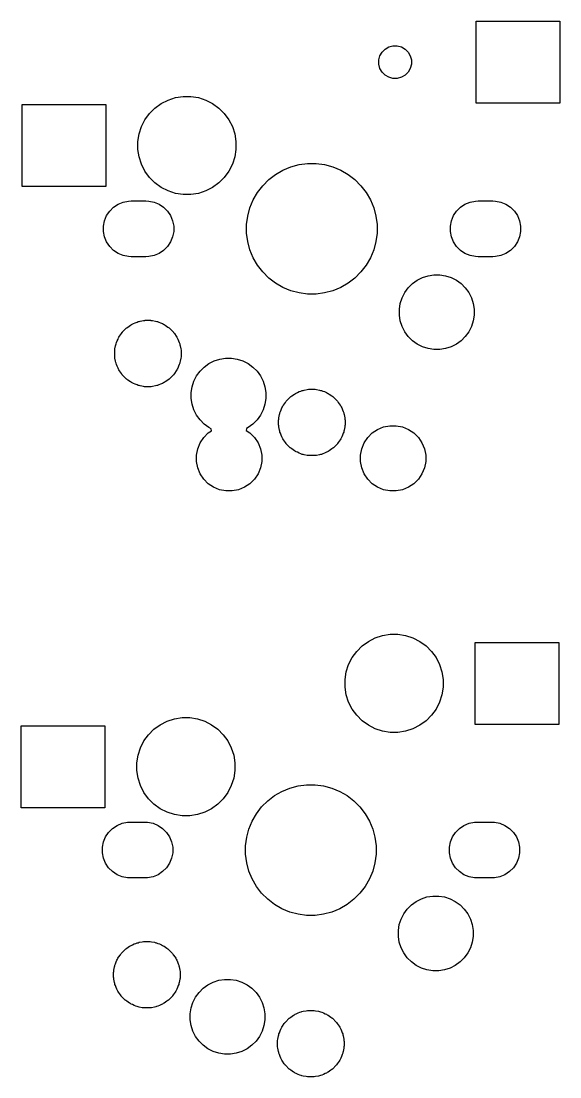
# Model space of a CAD drawing. Header units: millimetres. Extents: x 71 to 173, y -157 to -95.
# Drawn here: x 71.26 to 87.69, y -157.18 to -125.01 of the extents above; entities that cross this region are included whole.
import ezdxf

# ---------------------------------------------------------------- set-up
doc = ezdxf.new("R2010")
doc.units = ezdxf.units.MM
doc.layers.add('B.Mask', color=4, linetype='CONTINUOUS', true_color=0x02ffee)

msp = doc.modelspace()

# ---------------------------------------------------------------- linework, layer by layer
at = {"layer": 'B.Mask', "linetype": 'CONTINUOUS'}
for p, q in [((85.1407, -127.5103), (85.1407, -125.0103)), ((85.1407, -125.0103), (87.6907, -125.0103)), ((87.6907, -125.0103), (87.6907, -127.5103)), ((82.361319, -125.863623), (82.474358, -125.79836)), ((82.474358, -125.79836), (82.600437, -125.764578)), ((82.600437, -125.764578), (82.730963, -125.764578)), ((82.730963, -125.764578), (82.857042, -125.79836)), ((82.857042, -125.79836), (82.970081, -125.863623)), ((82.169978, -126.195037), (82.20376, -126.068958)), ((82.20376, -126.068958), (82.269023, -125.955919)), ((82.269023, -125.955919), (82.361319, -125.863623)), ((82.970081, -125.863623), (83.062377, -125.955919)), ((83.062377, -125.955919), (83.12764, -126.068958)), ((83.12764, -126.068958), (83.161422, -126.195037)), ((82.169978, -126.325563), (82.169978, -126.195037)), ((82.20376, -126.451642), (82.169978, -126.325563)), ((83.161422, -126.325563), (83.12764, -126.451642)), ((83.161422, -126.195037), (83.161422, -126.325563)), ((82.269023, -126.564681), (82.20376, -126.451642)), ((82.361319, -126.656977), (82.269023, -126.564681)), ((82.474358, -126.72224), (82.361319, -126.656977)), ((82.600437, -126.756022), (82.474358, -126.72224)), ((82.730963, -126.756022), (82.600437, -126.756022)), ((82.857042, -126.72224), (82.730963, -126.756022)), ((82.970081, -126.656977), (82.857042, -126.72224)), ((83.062377, -126.564681), (82.970081, -126.656977)), ((83.12764, -126.451642), (83.062377, -126.564681)), ((75.741675, -127.414481), (75.965532, -127.341745)), ((75.965532, -127.341745), (76.198011, -127.304924)), ((76.198011, -127.304924), (76.433389, -127.304924)), ((76.433389, -127.304924), (76.665868, -127.341745)), ((76.665868, -127.341745), (76.889725, -127.414481)), ((71.2907, -130.0503), (71.2907, -127.5503)), ((71.2907, -127.5503), (73.8407, -127.5503)), ((73.8407, -127.5503), (73.8407, -130.0503)), ((75.175091, -127.826128), (75.341528, -127.659691)), ((75.341528, -127.659691), (75.531952, -127.52134)), ((75.531952, -127.52134), (75.741675, -127.414481)), ((76.889725, -127.414481), (77.099448, -127.52134)), ((77.099448, -127.52134), (77.289872, -127.659691)), ((77.289872, -127.659691), (77.456309, -127.826128)), ((87.6907, -127.5103), (85.1407, -127.5103)), ((74.929881, -128.226275), (75.03674, -128.016552)), ((75.03674, -128.016552), (75.175091, -127.826128)), ((77.456309, -127.826128), (77.59466, -128.016552)), ((77.59466, -128.016552), (77.701519, -128.226275)), ((74.857145, -128.450132), (74.929881, -128.226275)), ((77.701519, -128.226275), (77.774255, -128.450132)), ((74.820324, -128.682611), (74.857145, -128.450132)), ((74.820324, -128.917989), (74.820324, -128.682611)), ((77.774255, -128.450132), (77.811076, -128.682611)), ((77.811076, -128.682611), (77.811076, -128.917989)), ((74.857145, -129.150468), (74.820324, -128.917989)), ((77.811076, -128.917989), (77.774255, -129.150468)), ((74.929881, -129.374325), (74.857145, -129.150468)), ((77.774255, -129.150468), (77.701519, -129.374325)), ((75.03674, -129.584048), (74.929881, -129.374325)), ((75.175091, -129.774472), (75.03674, -129.584048)), ((77.59466, -129.584048), (77.456309, -129.774472)), ((77.701519, -129.374325), (77.59466, -129.584048)), ((79.017949, -129.682433), (79.243821, -129.552025)), ((79.243821, -129.552025), (79.484782, -129.452216)), ((79.484782, -129.452216), (79.736709, -129.384712)), ((79.736709, -129.384712), (79.995293, -129.350669)), ((79.995293, -129.350669), (80.256107, -129.350669)), ((80.256107, -129.350669), (80.514691, -129.384712)), ((80.514691, -129.384712), (80.766618, -129.452216)), ((80.766618, -129.452216), (81.007579, -129.552025)), ((81.007579, -129.552025), (81.233451, -129.682433)), ((75.341528, -129.940909), (75.175091, -129.774472)), ((75.531952, -130.07926), (75.341528, -129.940909)), ((77.289872, -129.940909), (77.099448, -130.07926)), ((77.456309, -129.774472), (77.289872, -129.940909)), ((78.626607, -130.02563), (78.81103, -129.841207)), ((78.81103, -129.841207), (79.017949, -129.682433)), ((81.233451, -129.682433), (81.44037, -129.841207)), ((81.44037, -129.841207), (81.624793, -130.02563)), ((73.8407, -130.0503), (71.2907, -130.0503)), ((75.741675, -130.186119), (75.531952, -130.07926)), ((75.965532, -130.258855), (75.741675, -130.186119)), ((76.198011, -130.295676), (75.965532, -130.258855)), ((76.433389, -130.295676), (76.198011, -130.295676)), ((76.665868, -130.258855), (76.433389, -130.295676)), ((76.889725, -130.186119), (76.665868, -130.258855)), ((77.099448, -130.07926), (76.889725, -130.186119)), ((78.337425, -130.458421), (78.467833, -130.232549)), ((78.467833, -130.232549), (78.626607, -130.02563)), ((81.624793, -130.02563), (81.783567, -130.232549)), ((81.783567, -130.232549), (81.913975, -130.458421)), ((74.078595, -130.682545), (74.217289, -130.589873)), ((74.217289, -130.589873), (74.371397, -130.526039)), ((74.371397, -130.526039), (74.534997, -130.493497)), ((74.534997, -130.493497), (74.6184, -130.4894)), ((74.6184, -130.4894), (75.0666, -130.4894)), ((75.0666, -130.4894), (75.150003, -130.493497)), ((75.150003, -130.493497), (75.313603, -130.526039)), ((75.313603, -130.526039), (75.467711, -130.589873)), ((75.467711, -130.589873), (75.606405, -130.682545)), ((78.237616, -130.699382), (78.337425, -130.458421)), ((81.913975, -130.458421), (82.013784, -130.699382)), ((84.657695, -130.682545), (84.796389, -130.589873)), ((84.796389, -130.589873), (84.950497, -130.526039)), ((84.950497, -130.526039), (85.114097, -130.493497)), ((85.114097, -130.493497), (85.1975, -130.4894)), ((85.1975, -130.4894), (85.6457, -130.4894)), ((85.6457, -130.4894), (85.729103, -130.493497)), ((85.729103, -130.493497), (85.892703, -130.526039)), ((85.892703, -130.526039), (86.046811, -130.589873)), ((86.046811, -130.589873), (86.185505, -130.682545)), ((73.804139, -131.093297), (73.867973, -130.939189)), ((73.867973, -130.939189), (73.960645, -130.800495)), ((73.960645, -130.800495), (74.078595, -130.682545)), ((75.606405, -130.682545), (75.724355, -130.800495)), ((75.724355, -130.800495), (75.817027, -130.939189)), ((75.817027, -130.939189), (75.880861, -131.093297)), ((78.170112, -130.951309), (78.237616, -130.699382)), ((82.013784, -130.699382), (82.081288, -130.951309)), ((84.383239, -131.093297), (84.447073, -130.939189)), ((84.447073, -130.939189), (84.539745, -130.800495)), ((84.539745, -130.800495), (84.657695, -130.682545)), ((86.185505, -130.682545), (86.303455, -130.800495)), ((86.303455, -130.800495), (86.396127, -130.939189)), ((86.396127, -130.939189), (86.459961, -131.093297)), ((73.771597, -131.256897), (73.804139, -131.093297)), ((73.771597, -131.423703), (73.771597, -131.256897)), ((75.880861, -131.093297), (75.913403, -131.256897)), ((75.913403, -131.256897), (75.913403, -131.423703)), ((78.136069, -131.209893), (78.170112, -130.951309)), ((78.136069, -131.470707), (78.136069, -131.209893)), ((82.081288, -130.951309), (82.115331, -131.209893)), ((82.115331, -131.209893), (82.115331, -131.470707)), ((84.350697, -131.256897), (84.383239, -131.093297)), ((84.350697, -131.423703), (84.350697, -131.256897)), ((86.459961, -131.093297), (86.492503, -131.256897)), ((86.492503, -131.256897), (86.492503, -131.423703)), ((73.804139, -131.587303), (73.771597, -131.423703)), ((73.867973, -131.741411), (73.804139, -131.587303)), ((75.880861, -131.587303), (75.817027, -131.741411)), ((75.913403, -131.423703), (75.880861, -131.587303)), ((78.170112, -131.729291), (78.136069, -131.470707)), ((82.115331, -131.470707), (82.081288, -131.729291)), ((84.383239, -131.587303), (84.350697, -131.423703)), ((84.447073, -131.741411), (84.383239, -131.587303)), ((86.459961, -131.587303), (86.396127, -131.741411)), ((86.492503, -131.423703), (86.459961, -131.587303)), ((73.960645, -131.880105), (73.867973, -131.741411)), ((74.078595, -131.998055), (73.960645, -131.880105)), ((75.724355, -131.880105), (75.606405, -131.998055)), ((75.817027, -131.741411), (75.724355, -131.880105)), ((78.237616, -131.981218), (78.170112, -131.729291)), ((82.081288, -131.729291), (82.013784, -131.981218)), ((84.539745, -131.880105), (84.447073, -131.741411)), ((84.657695, -131.998055), (84.539745, -131.880105)), ((86.303455, -131.880105), (86.185505, -131.998055)), ((86.396127, -131.741411), (86.303455, -131.880105)), ((74.217289, -132.090727), (74.078595, -131.998055)), ((74.371397, -132.154561), (74.217289, -132.090727)), ((74.534997, -132.187103), (74.371397, -132.154561)), ((74.6184, -132.1912), (74.534997, -132.187103)), ((74.619878, -132.1912), (74.6184, -132.1912)), ((75.065122, -132.1912), (74.619878, -132.1912)), ((75.0666, -132.1912), (75.065122, -132.1912)), ((75.150003, -132.187103), (75.0666, -132.1912)), ((75.313603, -132.154561), (75.150003, -132.187103)), ((75.467711, -132.090727), (75.313603, -132.154561)), ((75.606405, -131.998055), (75.467711, -132.090727)), ((78.337425, -132.222179), (78.237616, -131.981218)), ((78.467833, -132.448051), (78.337425, -132.222179)), ((81.913975, -132.222179), (81.783567, -132.448051)), ((82.013784, -131.981218), (81.913975, -132.222179)), ((84.796389, -132.090727), (84.657695, -131.998055)), ((84.950497, -132.154561), (84.796389, -132.090727)), ((85.114097, -132.187103), (84.950497, -132.154561)), ((85.1975, -132.1912), (85.114097, -132.187103)), ((85.198978, -132.1912), (85.1975, -132.1912)), ((85.644222, -132.1912), (85.198978, -132.1912)), ((85.6457, -132.1912), (85.644222, -132.1912)), ((85.729103, -132.187103), (85.6457, -132.1912)), ((85.892703, -132.154561), (85.729103, -132.187103)), ((86.046811, -132.090727), (85.892703, -132.154561)), ((86.185505, -131.998055), (86.046811, -132.090727)), ((78.626607, -132.65497), (78.467833, -132.448051)), ((81.783567, -132.448051), (81.624793, -132.65497)), ((78.81103, -132.839393), (78.626607, -132.65497)), ((79.017949, -132.998167), (78.81103, -132.839393)), ((81.44037, -132.839393), (81.233451, -132.998167)), ((81.624793, -132.65497), (81.44037, -132.839393)), ((83.338484, -132.905732), (83.498293, -132.824306)), ((83.498293, -132.824306), (83.668872, -132.768881)), ((83.668872, -132.768881), (83.846021, -132.740823)), ((83.846021, -132.740823), (84.025379, -132.740823)), ((84.025379, -132.740823), (84.202528, -132.768881)), ((84.202528, -132.768881), (84.373107, -132.824306)), ((84.373107, -132.824306), (84.532916, -132.905732)), ((79.243821, -133.128575), (79.017949, -132.998167)), ((79.484782, -133.228384), (79.243821, -133.128575)), ((81.007579, -133.128575), (80.766618, -133.228384)), ((81.233451, -132.998167), (81.007579, -133.128575)), ((82.961132, -133.283084), (83.066556, -133.137981)), ((83.066556, -133.137981), (83.193381, -133.011156)), ((83.193381, -133.011156), (83.338484, -132.905732)), ((84.532916, -132.905732), (84.678019, -133.011156)), ((84.678019, -133.011156), (84.804844, -133.137981)), ((84.804844, -133.137981), (84.910268, -133.283084)), ((79.736709, -133.295888), (79.484782, -133.228384)), ((79.995293, -133.329931), (79.736709, -133.295888)), ((80.256107, -133.329931), (79.995293, -133.329931)), ((80.514691, -133.295888), (80.256107, -133.329931)), ((80.766618, -133.228384), (80.514691, -133.295888)), ((82.824281, -133.613472), (82.879706, -133.442893)), ((82.879706, -133.442893), (82.961132, -133.283084)), ((84.910268, -133.283084), (84.991694, -133.442893)), ((84.991694, -133.442893), (85.047119, -133.613472)), ((82.796223, -133.790621), (82.824281, -133.613472)), ((82.796223, -133.969979), (82.796223, -133.790621)), ((85.047119, -133.613472), (85.075177, -133.790621)), ((85.075177, -133.790621), (85.075177, -133.969979)), ((74.830771, -134.168049), (74.856806, -134.16287)), ((74.856806, -134.16287), (74.888562, -134.152552)), ((74.888562, -134.152552), (74.98728, -134.136916)), ((74.98728, -134.136916), (75.026115, -134.129192)), ((75.026115, -134.129192), (75.036054, -134.129192)), ((75.036054, -134.129192), (75.045998, -134.127617)), ((75.045998, -134.127617), (75.205402, -134.127617)), ((75.205402, -134.127617), (75.215346, -134.129192)), ((75.215346, -134.129192), (75.225285, -134.129192)), ((75.225285, -134.129192), (75.26412, -134.136917)), ((75.26412, -134.136917), (75.362837, -134.152552)), ((75.362837, -134.152552), (75.394591, -134.162869)), ((75.394591, -134.162869), (75.420629, -134.168049)), ((82.824281, -134.147128), (82.796223, -133.969979)), ((82.879706, -134.317707), (82.824281, -134.147128)), ((85.047119, -134.147128), (84.991694, -134.317707)), ((85.075177, -133.969979), (85.047119, -134.147128)), ((74.340321, -134.495756), (74.34735, -134.488726)), ((74.34735, -134.488726), (74.353267, -134.480583)), ((74.353267, -134.480583), (74.465983, -134.367867)), ((74.465983, -134.367867), (74.474126, -134.36195)), ((74.474126, -134.36195), (74.481156, -134.354921)), ((74.481156, -134.354921), (74.514086, -134.332917)), ((74.514086, -134.332917), (74.594936, -134.274177)), ((74.594936, -134.274177), (74.624681, -134.259021)), ((74.624681, -134.259021), (74.646761, -134.244268)), ((74.646761, -134.244268), (74.683514, -134.229044)), ((74.683514, -134.229044), (74.736969, -134.201808)), ((74.736969, -134.201808), (74.794029, -134.183267)), ((74.794029, -134.183267), (74.830771, -134.168049)), ((75.420629, -134.168049), (75.457374, -134.183269)), ((75.457374, -134.183269), (75.51443, -134.201808)), ((75.51443, -134.201808), (75.56788, -134.229042)), ((75.56788, -134.229042), (75.604639, -134.244268)), ((75.604639, -134.244268), (75.626722, -134.259023)), ((75.626722, -134.259023), (75.656463, -134.274177)), ((75.656463, -134.274177), (75.7373, -134.332909)), ((75.7373, -134.332909), (75.770244, -134.354921)), ((75.770244, -134.354921), (75.777275, -134.361952)), ((75.777275, -134.361952), (75.785416, -134.367867)), ((75.785416, -134.367867), (75.898132, -134.480583)), ((75.898132, -134.480583), (75.904046, -134.488723)), ((75.904046, -134.488723), (75.911079, -134.495756)), ((82.961132, -134.477516), (82.879706, -134.317707)), ((83.066556, -134.622619), (82.961132, -134.477516)), ((84.910268, -134.477516), (84.804844, -134.622619)), ((84.991694, -134.317707), (84.910268, -134.477516)), ((74.153449, -134.845371), (74.168667, -134.808629)), ((74.168667, -134.808629), (74.187208, -134.751569)), ((74.187208, -134.751569), (74.214444, -134.698114)), ((74.214444, -134.698114), (74.229668, -134.661361)), ((74.229668, -134.661361), (74.244421, -134.639281)), ((74.244421, -134.639281), (74.259577, -134.609536)), ((74.259577, -134.609536), (74.318317, -134.528686)), ((74.318317, -134.528686), (74.340321, -134.495756)), ((75.911079, -134.495756), (75.933093, -134.528703)), ((75.933093, -134.528703), (75.991822, -134.609536)), ((75.991822, -134.609536), (76.006974, -134.639274)), ((76.006974, -134.639274), (76.021732, -134.661361)), ((76.021732, -134.661361), (76.036959, -134.698124)), ((76.036959, -134.698124), (76.064191, -134.751569)), ((76.064191, -134.751569), (76.082727, -134.808618)), ((76.082727, -134.808618), (76.097951, -134.845371)), ((83.193381, -134.749444), (83.066556, -134.622619)), ((83.338484, -134.854868), (83.193381, -134.749444)), ((84.678019, -134.749444), (84.532916, -134.854868)), ((84.804844, -134.622619), (84.678019, -134.749444)), ((74.113017, -135.060598), (74.114592, -135.050653)), ((74.113017, -135.220001), (74.113017, -135.060598)), ((74.114592, -135.040715), (74.122316, -135.00188)), ((74.114592, -135.050653), (74.114592, -135.040715)), ((74.122316, -135.00188), (74.137952, -134.903162)), ((74.137952, -134.903162), (74.14827, -134.871406)), ((74.14827, -134.871406), (74.153449, -134.845371)), ((76.097951, -134.845371), (76.103131, -134.871414)), ((76.103131, -134.871414), (76.113447, -134.903162)), ((76.113447, -134.903162), (76.129081, -135.001871)), ((76.129081, -135.001871), (76.136808, -135.040715)), ((76.136808, -135.040715), (76.136808, -135.050654)), ((76.136808, -135.050654), (76.138383, -135.060598)), ((76.138383, -135.060598), (76.138383, -135.220001)), ((83.498293, -134.936294), (83.338484, -134.854868)), ((83.668872, -134.991719), (83.498293, -134.936294)), ((83.846021, -135.019777), (83.668872, -134.991719)), ((84.025379, -135.019777), (83.846021, -135.019777)), ((84.202528, -134.991719), (84.025379, -135.019777)), ((84.373107, -134.936294), (84.202528, -134.991719)), ((84.532916, -134.854868), (84.373107, -134.936294)), ((74.114592, -135.229945), (74.113017, -135.220001)), ((74.114592, -135.239885), (74.114592, -135.229945)), ((74.122317, -135.278723), (74.114592, -135.239885)), ((74.137952, -135.377437), (74.122317, -135.278723)), ((74.148269, -135.409191), (74.137952, -135.377437)), ((74.153449, -135.435229), (74.148269, -135.409191)), ((74.168669, -135.471974), (74.153449, -135.435229)), ((76.097951, -135.435229), (76.082726, -135.471985)), ((76.103131, -135.409183), (76.097951, -135.435229)), ((76.113447, -135.377437), (76.103131, -135.409183)), ((76.12908, -135.278732), (76.113447, -135.377437)), ((76.136808, -135.239885), (76.12908, -135.278732)), ((76.138383, -135.220001), (76.136808, -135.229944)), ((76.136808, -135.229944), (76.136808, -135.239885)), ((76.843381, -135.551156), (76.988484, -135.445732)), ((76.988484, -135.445732), (77.148293, -135.364306)), ((77.148293, -135.364306), (77.318872, -135.308881)), ((77.318872, -135.308881), (77.496021, -135.280823)), ((77.496021, -135.280823), (77.675379, -135.280823)), ((77.675379, -135.280823), (77.852528, -135.308881)), ((77.852528, -135.308881), (78.023107, -135.364306)), ((78.023107, -135.364306), (78.182916, -135.445732)), ((78.182916, -135.445732), (78.328019, -135.551156)), ((74.187208, -135.52903), (74.168669, -135.471974)), ((74.214442, -135.58248), (74.187208, -135.52903)), ((74.229668, -135.619239), (74.214442, -135.58248)), ((74.244423, -135.641322), (74.229668, -135.619239)), ((74.259577, -135.671063), (74.244423, -135.641322)), ((74.318309, -135.7519), (74.259577, -135.671063)), ((74.340321, -135.784844), (74.318309, -135.7519)), ((75.933102, -135.751883), (75.911079, -135.784844)), ((75.991822, -135.671063), (75.933102, -135.751883)), ((76.006972, -135.641328), (75.991822, -135.671063)), ((76.021732, -135.619239), (76.006972, -135.641328)), ((76.036962, -135.582469), (76.021732, -135.619239)), ((76.064191, -135.52903), (76.036962, -135.582469)), ((76.082726, -135.471985), (76.064191, -135.52903)), ((76.611132, -135.823084), (76.716556, -135.677981)), ((76.716556, -135.677981), (76.843381, -135.551156)), ((78.328019, -135.551156), (78.454844, -135.677981)), ((78.454844, -135.677981), (78.560268, -135.823084)), ((74.347352, -135.791875), (74.340321, -135.784844)), ((74.353267, -135.800016), (74.347352, -135.791875)), ((74.465983, -135.912732), (74.353267, -135.800016)), ((74.474123, -135.918646), (74.465983, -135.912732)), ((74.481156, -135.925679), (74.474123, -135.918646)), ((74.514103, -135.947693), (74.481156, -135.925679)), ((74.594936, -136.006422), (74.514103, -135.947693)), ((74.624674, -136.021574), (74.594936, -136.006422)), ((74.646761, -136.036332), (74.624674, -136.021574)), ((74.683524, -136.051559), (74.646761, -136.036332)), ((74.736969, -136.078791), (74.683524, -136.051559)), ((74.794018, -136.097327), (74.736969, -136.078791)), ((74.830771, -136.112551), (74.794018, -136.097327)), ((75.457385, -136.097326), (75.420629, -136.112551)), ((75.51443, -136.078791), (75.457385, -136.097326)), ((75.567869, -136.051562), (75.51443, -136.078791)), ((75.604639, -136.036332), (75.567869, -136.051562)), ((75.626728, -136.021572), (75.604639, -136.036332)), ((75.656463, -136.006422), (75.626728, -136.021572)), ((75.737283, -135.947702), (75.656463, -136.006422)), ((75.770244, -135.925679), (75.737283, -135.947702)), ((75.777279, -135.918643), (75.770244, -135.925679)), ((75.785416, -135.912732), (75.777279, -135.918643)), ((75.898132, -135.800016), (75.785416, -135.912732)), ((75.904043, -135.791879), (75.898132, -135.800016)), ((75.911079, -135.784844), (75.904043, -135.791879)), ((76.474281, -136.153472), (76.529706, -135.982893)), ((76.529706, -135.982893), (76.611132, -135.823084)), ((78.560268, -135.823084), (78.641694, -135.982893)), ((78.641694, -135.982893), (78.697119, -136.153472)), ((74.856814, -136.117731), (74.830771, -136.112551)), ((74.888562, -136.128047), (74.856814, -136.117731)), ((74.987271, -136.143681), (74.888562, -136.128047)), ((75.026115, -136.151408), (74.987271, -136.143681)), ((75.036054, -136.151408), (75.026115, -136.151408)), ((75.045998, -136.152983), (75.036054, -136.151408)), ((75.205402, -136.152983), (75.045998, -136.152983)), ((75.215346, -136.151408), (75.205402, -136.152983)), ((75.225285, -136.151408), (75.215346, -136.151408)), ((75.264129, -136.143681), (75.225285, -136.151408)), ((75.362837, -136.128047), (75.264129, -136.143681)), ((75.394583, -136.117731), (75.362837, -136.128047)), ((75.420629, -136.112551), (75.394583, -136.117731)), ((76.446223, -136.330621), (76.474281, -136.153472)), ((76.446223, -136.509979), (76.446223, -136.330621)), ((78.697119, -136.153472), (78.725177, -136.330621)), ((78.725177, -136.330621), (78.725177, -136.509979)), ((79.514086, -136.432917), (79.594936, -136.374177)), ((79.594936, -136.374177), (79.624681, -136.359021)), ((79.624681, -136.359021), (79.646761, -136.344268)), ((79.646761, -136.344268), (79.683514, -136.329044)), ((79.683514, -136.329044), (79.736969, -136.301808)), ((79.736969, -136.301808), (79.794029, -136.283267)), ((79.794029, -136.283267), (79.830771, -136.268049)), ((79.830771, -136.268049), (79.856806, -136.26287)), ((79.856806, -136.26287), (79.888562, -136.252552)), ((79.888562, -136.252552), (79.98728, -136.236916)), ((79.98728, -136.236916), (80.026115, -136.229192)), ((80.026115, -136.229192), (80.036054, -136.229192)), ((80.036054, -136.229192), (80.045998, -136.227617)), ((80.045998, -136.227617), (80.205402, -136.227617)), ((80.205402, -136.227617), (80.215346, -136.229192)), ((80.215346, -136.229192), (80.225285, -136.229192)), ((80.225285, -136.229192), (80.26412, -136.236917)), ((80.26412, -136.236917), (80.362837, -136.252552)), ((80.362837, -136.252552), (80.394591, -136.262869)), ((80.394591, -136.262869), (80.420629, -136.268049)), ((80.420629, -136.268049), (80.457374, -136.283269)), ((80.457374, -136.283269), (80.51443, -136.301808)), ((80.51443, -136.301808), (80.56788, -136.329042)), ((80.56788, -136.329042), (80.604639, -136.344268)), ((80.604639, -136.344268), (80.626722, -136.359023)), ((80.626722, -136.359023), (80.656463, -136.374177)), ((80.656463, -136.374177), (80.7373, -136.432909)), ((76.474281, -136.687128), (76.446223, -136.509979)), ((76.529706, -136.857707), (76.474281, -136.687128)), ((78.697119, -136.687128), (78.641694, -136.857707)), ((78.725177, -136.509979), (78.697119, -136.687128)), ((79.229668, -136.761361), (79.244421, -136.739281)), ((79.244421, -136.739281), (79.259577, -136.709536)), ((79.259577, -136.709536), (79.318317, -136.628686)), ((79.318317, -136.628686), (79.340321, -136.595756)), ((79.340321, -136.595756), (79.34735, -136.588726)), ((79.34735, -136.588726), (79.353267, -136.580583)), ((79.353267, -136.580583), (79.465983, -136.467867)), ((79.465983, -136.467867), (79.474126, -136.46195)), ((79.474126, -136.46195), (79.481156, -136.454921)), ((79.481156, -136.454921), (79.514086, -136.432917)), ((80.7373, -136.432909), (80.770244, -136.454921)), ((80.770244, -136.454921), (80.777275, -136.461952)), ((80.777275, -136.461952), (80.785416, -136.467867)), ((80.785416, -136.467867), (80.898132, -136.580583)), ((80.898132, -136.580583), (80.904046, -136.588723)), ((80.904046, -136.588723), (80.911079, -136.595756)), ((80.911079, -136.595756), (80.933093, -136.628703)), ((80.933093, -136.628703), (80.991822, -136.709536)), ((80.991822, -136.709536), (81.006974, -136.739274)), ((81.006974, -136.739274), (81.021732, -136.761361)), ((76.611132, -137.017516), (76.529706, -136.857707)), ((76.716556, -137.162619), (76.611132, -137.017516)), ((78.560268, -137.017516), (78.454844, -137.162619)), ((78.641694, -136.857707), (78.560268, -137.017516)), ((79.122316, -137.10188), (79.137952, -137.003162)), ((79.137952, -137.003162), (79.14827, -136.971406)), ((79.14827, -136.971406), (79.153449, -136.945371)), ((79.153449, -136.945371), (79.168667, -136.908629)), ((79.168667, -136.908629), (79.187208, -136.851569)), ((79.187208, -136.851569), (79.214444, -136.798114)), ((79.214444, -136.798114), (79.229668, -136.761361)), ((81.021732, -136.761361), (81.036959, -136.798124)), ((81.036959, -136.798124), (81.064191, -136.851569)), ((81.064191, -136.851569), (81.082727, -136.908618)), ((81.082727, -136.908618), (81.097951, -136.945371)), ((81.097951, -136.945371), (81.103131, -136.971414)), ((81.103131, -136.971414), (81.113447, -137.003162)), ((81.113447, -137.003162), (81.129081, -137.101871)), ((76.843381, -137.289444), (76.716556, -137.162619)), ((76.988484, -137.394868), (76.843381, -137.289444)), ((78.328019, -137.289444), (78.182916, -137.394868)), ((78.454844, -137.162619), (78.328019, -137.289444)), ((79.113017, -137.160598), (79.114592, -137.150653)), ((79.113017, -137.320001), (79.113017, -137.160598)), ((79.114592, -137.329945), (79.113017, -137.320001)), ((79.114592, -137.140715), (79.122316, -137.10188)), ((79.114592, -137.150653), (79.114592, -137.140715)), ((79.114592, -137.339885), (79.114592, -137.329945)), ((79.122317, -137.378723), (79.114592, -137.339885)), ((79.137952, -137.477437), (79.122317, -137.378723)), ((81.12908, -137.378732), (81.113447, -137.477437)), ((81.136808, -137.339885), (81.12908, -137.378732)), ((81.129081, -137.101871), (81.136808, -137.140715)), ((81.136808, -137.140715), (81.136808, -137.150654)), ((81.136808, -137.150654), (81.138383, -137.160598)), ((81.138383, -137.320001), (81.136808, -137.329944)), ((81.136808, -137.329944), (81.136808, -137.339885)), ((81.138383, -137.160598), (81.138383, -137.320001)), ((82.130803, -137.452679), (82.311915, -137.37766)), ((82.311915, -137.37766), (82.504183, -137.339415)), ((82.504183, -137.339415), (82.700217, -137.339415)), ((82.700217, -137.339415), (82.892485, -137.37766)), ((82.892485, -137.37766), (83.073597, -137.452679)), ((76.720279, -137.863203), (76.82919, -137.700207)), ((76.82919, -137.700207), (76.967807, -137.56159)), ((76.967807, -137.56159), (77.062238, -137.498492)), ((77.058222, -137.430401), (76.988484, -137.394868)), ((77.062238, -137.498492), (77.058222, -137.430401)), ((78.131898, -137.420862), (78.127882, -137.488951)), ((78.127882, -137.488951), (78.236593, -137.56159)), ((78.182916, -137.394868), (78.131898, -137.420862)), ((78.236593, -137.56159), (78.37521, -137.700207)), ((78.37521, -137.700207), (78.484121, -137.863203)), ((79.148269, -137.509191), (79.137952, -137.477437)), ((79.153449, -137.535229), (79.148269, -137.509191)), ((79.168669, -137.571974), (79.153449, -137.535229)), ((79.187208, -137.62903), (79.168669, -137.571974)), ((79.214442, -137.68248), (79.187208, -137.62903)), ((79.229668, -137.719239), (79.214442, -137.68248)), ((81.036962, -137.682469), (81.021732, -137.719239)), ((81.064191, -137.62903), (81.036962, -137.682469)), ((81.082726, -137.571985), (81.064191, -137.62903)), ((81.097951, -137.535229), (81.082726, -137.571985)), ((81.103131, -137.509183), (81.097951, -137.535229)), ((81.113447, -137.477437), (81.103131, -137.509183)), ((81.720279, -137.863203), (81.82919, -137.700207)), ((81.82919, -137.700207), (81.967807, -137.56159)), ((81.967807, -137.56159), (82.130803, -137.452679)), ((83.073597, -137.452679), (83.236593, -137.56159)), ((83.236593, -137.56159), (83.37521, -137.700207)), ((83.37521, -137.700207), (83.484121, -137.863203)), ((76.64526, -138.044315), (76.720279, -137.863203)), ((78.484121, -137.863203), (78.55914, -138.044315)), ((79.244423, -137.741322), (79.229668, -137.719239)), ((79.259577, -137.771063), (79.244423, -137.741322)), ((79.318309, -137.8519), (79.259577, -137.771063)), ((79.340321, -137.884844), (79.318309, -137.8519)), ((79.347352, -137.891875), (79.340321, -137.884844)), ((79.353267, -137.900016), (79.347352, -137.891875)), ((79.465983, -138.012732), (79.353267, -137.900016)), ((79.474123, -138.018646), (79.465983, -138.012732)), ((79.481156, -138.025679), (79.474123, -138.018646)), ((79.514103, -138.047693), (79.481156, -138.025679)), ((80.770244, -138.025679), (80.737283, -138.047702)), ((80.777279, -138.018643), (80.770244, -138.025679)), ((80.785416, -138.012732), (80.777279, -138.018643)), ((80.898132, -137.900016), (80.785416, -138.012732)), ((80.904043, -137.891879), (80.898132, -137.900016)), ((80.911079, -137.884844), (80.904043, -137.891879)), ((80.933102, -137.851883), (80.911079, -137.884844)), ((80.991822, -137.771063), (80.933102, -137.851883)), ((81.006972, -137.741328), (80.991822, -137.771063)), ((81.021732, -137.719239), (81.006972, -137.741328)), ((81.64526, -138.044315), (81.720279, -137.863203)), ((83.484121, -137.863203), (83.55914, -138.044315)), ((76.607015, -138.236583), (76.64526, -138.044315)), ((76.607015, -138.432617), (76.607015, -138.236583)), ((78.55914, -138.044315), (78.597385, -138.236583)), ((78.597385, -138.236583), (78.597385, -138.432617)), ((79.594936, -138.106422), (79.514103, -138.047693)), ((79.624674, -138.121574), (79.594936, -138.106422)), ((79.646761, -138.136332), (79.624674, -138.121574)), ((79.683524, -138.151559), (79.646761, -138.136332)), ((79.736969, -138.178791), (79.683524, -138.151559)), ((79.794018, -138.197327), (79.736969, -138.178791)), ((79.830771, -138.212551), (79.794018, -138.197327)), ((79.856814, -138.217731), (79.830771, -138.212551)), ((79.888562, -138.228047), (79.856814, -138.217731)), ((79.987271, -138.243681), (79.888562, -138.228047)), ((80.026115, -138.251408), (79.987271, -138.243681)), ((80.036054, -138.251408), (80.026115, -138.251408)), ((80.045998, -138.252983), (80.036054, -138.251408)), ((80.205402, -138.252983), (80.045998, -138.252983)), ((80.215346, -138.251408), (80.205402, -138.252983)), ((80.225285, -138.251408), (80.215346, -138.251408)), ((80.264129, -138.243681), (80.225285, -138.251408)), ((80.362837, -138.228047), (80.264129, -138.243681)), ((80.394583, -138.217731), (80.362837, -138.228047)), ((80.420629, -138.212551), (80.394583, -138.217731)), ((80.457385, -138.197326), (80.420629, -138.212551)), ((80.51443, -138.178791), (80.457385, -138.197326)), ((80.567869, -138.151562), (80.51443, -138.178791)), ((80.604639, -138.136332), (80.567869, -138.151562)), ((80.626728, -138.121572), (80.604639, -138.136332)), ((80.656463, -138.106422), (80.626728, -138.121572)), ((80.737283, -138.047702), (80.656463, -138.106422)), ((81.607015, -138.236583), (81.64526, -138.044315)), ((81.607015, -138.432617), (81.607015, -138.236583)), ((83.55914, -138.044315), (83.597385, -138.236583)), ((83.597385, -138.236583), (83.597385, -138.432617)), ((76.64526, -138.624885), (76.607015, -138.432617)), ((76.720279, -138.805997), (76.64526, -138.624885)), ((78.55914, -138.624885), (78.484121, -138.805997)), ((78.597385, -138.432617), (78.55914, -138.624885)), ((81.64526, -138.624885), (81.607015, -138.432617)), ((81.720279, -138.805997), (81.64526, -138.624885)), ((83.55914, -138.624885), (83.484121, -138.805997)), ((83.597385, -138.432617), (83.55914, -138.624885)), ((76.82919, -138.968993), (76.720279, -138.805997)), ((76.967807, -139.10761), (76.82919, -138.968993)), ((78.37521, -138.968993), (78.236593, -139.10761)), ((78.484121, -138.805997), (78.37521, -138.968993)), ((81.82919, -138.968993), (81.720279, -138.805997)), ((81.967807, -139.10761), (81.82919, -138.968993)), ((83.37521, -138.968993), (83.236593, -139.10761)), ((83.484121, -138.805997), (83.37521, -138.968993)), ((77.130803, -139.216521), (76.967807, -139.10761)), ((77.311915, -139.29154), (77.130803, -139.216521)), ((77.504183, -139.329785), (77.311915, -139.29154)), ((77.892485, -139.29154), (77.700217, -139.329785)), ((78.073597, -139.216521), (77.892485, -139.29154)), ((78.236593, -139.10761), (78.073597, -139.216521)), ((82.130803, -139.216521), (81.967807, -139.10761)), ((82.311915, -139.29154), (82.130803, -139.216521)), ((82.504183, -139.329785), (82.311915, -139.29154)), ((82.892485, -139.29154), (82.700217, -139.329785)), ((83.073597, -139.216521), (82.892485, -139.29154)), ((83.236593, -139.10761), (83.073597, -139.216521)), ((77.700217, -139.329785), (77.504183, -139.329785)), ((82.700217, -139.329785), (82.504183, -139.329785)), ((81.850252, -143.91304), (82.059975, -143.806181)), ((82.059975, -143.806181), (82.283832, -143.733445)), ((82.283832, -143.733445), (82.516311, -143.696624)), ((82.516311, -143.696624), (82.751689, -143.696624)), ((82.751689, -143.696624), (82.984168, -143.733445)), ((82.984168, -143.733445), (83.208025, -143.806181)), ((83.208025, -143.806181), (83.417748, -143.91304)), ((81.493391, -144.217828), (81.659828, -144.051391)), ((81.659828, -144.051391), (81.850252, -143.91304)), ((83.417748, -143.91304), (83.608172, -144.051391)), ((83.608172, -144.051391), (83.774609, -144.217828)), ((85.109, -146.442), (85.109, -143.942)), ((85.109, -143.942), (87.659, -143.942)), ((87.659, -143.942), (87.659, -146.442)), ((81.248181, -144.617975), (81.35504, -144.408252)), ((81.35504, -144.408252), (81.493391, -144.217828)), ((83.774609, -144.217828), (83.91296, -144.408252)), ((83.91296, -144.408252), (84.019819, -144.617975)), ((81.175445, -144.841832), (81.248181, -144.617975)), ((84.019819, -144.617975), (84.092555, -144.841832)), ((81.138624, -145.074311), (81.175445, -144.841832)), ((81.138624, -145.309689), (81.138624, -145.074311)), ((84.092555, -144.841832), (84.129376, -145.074311)), ((84.129376, -145.074311), (84.129376, -145.309689)), ((81.175445, -145.542168), (81.138624, -145.309689)), ((84.129376, -145.309689), (84.092555, -145.542168)), ((81.248181, -145.766025), (81.175445, -145.542168)), ((84.092555, -145.542168), (84.019819, -145.766025)), ((81.35504, -145.975748), (81.248181, -145.766025)), ((81.493391, -146.166172), (81.35504, -145.975748)), ((83.91296, -145.975748), (83.774609, -146.166172)), ((84.019819, -145.766025), (83.91296, -145.975748)), ((75.500252, -146.45304), (75.709975, -146.346181)), ((75.709975, -146.346181), (75.933832, -146.273445)), ((75.933832, -146.273445), (76.166311, -146.236624)), ((76.166311, -146.236624), (76.401689, -146.236624)), ((76.401689, -146.236624), (76.634168, -146.273445)), ((76.634168, -146.273445), (76.858025, -146.346181)), ((76.858025, -146.346181), (77.067748, -146.45304)), ((81.659828, -146.332609), (81.493391, -146.166172)), ((81.850252, -146.47096), (81.659828, -146.332609)), ((83.608172, -146.332609), (83.417748, -146.47096)), ((83.774609, -146.166172), (83.608172, -146.332609)), ((71.259, -148.982), (71.259, -146.482)), ((71.259, -146.482), (73.809, -146.482)), ((73.809, -146.482), (73.809, -148.982)), ((75.143391, -146.757828), (75.309828, -146.591391)), ((75.309828, -146.591391), (75.500252, -146.45304)), ((77.067748, -146.45304), (77.258172, -146.591391)), ((77.258172, -146.591391), (77.424609, -146.757828)), ((82.059975, -146.577819), (81.850252, -146.47096)), ((82.283832, -146.650555), (82.059975, -146.577819)), ((82.516311, -146.687376), (82.283832, -146.650555)), ((82.751689, -146.687376), (82.516311, -146.687376)), ((82.984168, -146.650555), (82.751689, -146.687376)), ((83.208025, -146.577819), (82.984168, -146.650555)), ((83.417748, -146.47096), (83.208025, -146.577819)), ((87.659, -146.442), (85.109, -146.442)), ((74.898181, -147.157975), (75.00504, -146.948252)), ((75.00504, -146.948252), (75.143391, -146.757828)), ((77.424609, -146.757828), (77.56296, -146.948252)), ((77.56296, -146.948252), (77.669819, -147.157975)), ((74.825445, -147.381832), (74.898181, -147.157975)), ((77.669819, -147.157975), (77.742555, -147.381832)), ((74.788624, -147.614311), (74.825445, -147.381832)), ((74.788624, -147.849689), (74.788624, -147.614311)), ((77.742555, -147.381832), (77.779376, -147.614311)), ((77.779376, -147.614311), (77.779376, -147.849689)), ((74.825445, -148.082168), (74.788624, -147.849689)), ((77.779376, -147.849689), (77.742555, -148.082168)), ((74.898181, -148.306025), (74.825445, -148.082168)), ((75.00504, -148.515748), (74.898181, -148.306025)), ((77.669819, -148.306025), (77.56296, -148.515748)), ((77.742555, -148.082168), (77.669819, -148.306025)), ((79.453082, -148.383916), (79.705009, -148.316412)), ((79.705009, -148.316412), (79.963593, -148.282369)), ((79.963593, -148.282369), (80.224407, -148.282369)), ((80.224407, -148.282369), (80.482991, -148.316412)), ((80.482991, -148.316412), (80.734918, -148.383916)), ((75.143391, -148.706172), (75.00504, -148.515748)), ((77.56296, -148.515748), (77.424609, -148.706172)), ((78.77933, -148.772907), (78.986249, -148.614133)), ((78.986249, -148.614133), (79.212121, -148.483725)), ((79.212121, -148.483725), (79.453082, -148.383916)), ((80.734918, -148.383916), (80.975879, -148.483725)), ((80.975879, -148.483725), (81.201751, -148.614133)), ((81.201751, -148.614133), (81.40867, -148.772907)), ((75.309828, -148.872609), (75.143391, -148.706172)), ((75.500252, -149.01096), (75.309828, -148.872609)), ((77.258172, -148.872609), (77.067748, -149.01096)), ((77.424609, -148.706172), (77.258172, -148.872609)), ((78.436133, -149.164249), (78.594907, -148.95733)), ((78.594907, -148.95733), (78.77933, -148.772907)), ((81.40867, -148.772907), (81.593093, -148.95733)), ((81.593093, -148.95733), (81.751867, -149.164249)), ((73.809, -148.982), (71.259, -148.982)), ((75.709975, -149.117819), (75.500252, -149.01096)), ((75.933832, -149.190555), (75.709975, -149.117819)), ((76.166311, -149.227376), (75.933832, -149.190555)), ((76.401689, -149.227376), (76.166311, -149.227376)), ((76.634168, -149.190555), (76.401689, -149.227376)), ((76.858025, -149.117819), (76.634168, -149.190555)), ((77.067748, -149.01096), (76.858025, -149.117819)), ((78.305725, -149.390121), (78.436133, -149.164249)), ((81.751867, -149.164249), (81.882275, -149.390121)), ((74.046895, -149.614245), (74.185589, -149.521573)), ((74.185589, -149.521573), (74.339697, -149.457739)), ((74.339697, -149.457739), (74.503297, -149.425197)), ((74.503297, -149.425197), (74.5867, -149.4211)), ((74.5867, -149.4211), (75.0349, -149.4211)), ((75.0349, -149.4211), (75.118303, -149.425197)), ((75.118303, -149.425197), (75.281903, -149.457739)), ((75.281903, -149.457739), (75.436011, -149.521573)), ((75.436011, -149.521573), (75.574705, -149.614245)), ((78.205916, -149.631082), (78.305725, -149.390121)), ((81.882275, -149.390121), (81.982084, -149.631082)), ((84.625995, -149.614245), (84.764689, -149.521573)), ((84.764689, -149.521573), (84.918797, -149.457739)), ((84.918797, -149.457739), (85.082397, -149.425197)), ((85.082397, -149.425197), (85.1658, -149.4211)), ((85.1658, -149.4211), (85.614, -149.4211)), ((85.614, -149.4211), (85.697403, -149.425197)), ((85.697403, -149.425197), (85.861003, -149.457739)), ((85.861003, -149.457739), (86.015111, -149.521573)), ((86.015111, -149.521573), (86.153805, -149.614245)), ((73.772439, -150.024997), (73.836273, -149.870889)), ((73.836273, -149.870889), (73.928945, -149.732195)), ((73.928945, -149.732195), (74.046895, -149.614245)), ((75.574705, -149.614245), (75.692655, -149.732195)), ((75.692655, -149.732195), (75.785327, -149.870889)), ((75.785327, -149.870889), (75.849161, -150.024997)), ((78.104369, -150.141593), (78.138412, -149.883009)), ((78.138412, -149.883009), (78.205916, -149.631082)), ((81.982084, -149.631082), (82.049588, -149.883009)), ((82.049588, -149.883009), (82.083631, -150.141593)), ((84.351539, -150.024997), (84.415373, -149.870889)), ((84.415373, -149.870889), (84.508045, -149.732195)), ((84.508045, -149.732195), (84.625995, -149.614245)), ((86.153805, -149.614245), (86.271755, -149.732195)), ((86.271755, -149.732195), (86.364427, -149.870889)), ((86.364427, -149.870889), (86.428261, -150.024997)), ((73.739897, -150.188597), (73.772439, -150.024997)), ((73.739897, -150.355403), (73.739897, -150.188597)), ((75.849161, -150.024997), (75.881703, -150.188597)), ((75.881703, -150.188597), (75.881703, -150.355403)), ((78.104369, -150.402407), (78.104369, -150.141593)), ((82.083631, -150.141593), (82.083631, -150.402407)), ((84.318997, -150.188597), (84.351539, -150.024997)), ((84.318997, -150.355403), (84.318997, -150.188597)), ((86.428261, -150.024997), (86.460803, -150.188597)), ((86.460803, -150.188597), (86.460803, -150.355403)), ((73.772439, -150.519003), (73.739897, -150.355403)), ((73.836273, -150.673111), (73.772439, -150.519003)), ((75.849161, -150.519003), (75.785327, -150.673111)), ((75.881703, -150.355403), (75.849161, -150.519003)), ((78.138412, -150.660991), (78.104369, -150.402407)), ((82.083631, -150.402407), (82.049588, -150.660991)), ((84.351539, -150.519003), (84.318997, -150.355403)), ((84.415373, -150.673111), (84.351539, -150.519003)), ((86.428261, -150.519003), (86.364427, -150.673111)), ((86.460803, -150.355403), (86.428261, -150.519003)), ((73.928945, -150.811805), (73.836273, -150.673111)), ((74.046895, -150.929755), (73.928945, -150.811805)), ((75.692655, -150.811805), (75.574705, -150.929755)), ((75.785327, -150.673111), (75.692655, -150.811805)), ((78.205916, -150.912918), (78.138412, -150.660991)), ((82.049588, -150.660991), (81.982084, -150.912918)), ((84.508045, -150.811805), (84.415373, -150.673111)), ((84.625995, -150.929755), (84.508045, -150.811805)), ((86.271755, -150.811805), (86.153805, -150.929755)), ((86.364427, -150.673111), (86.271755, -150.811805)), ((74.185589, -151.022427), (74.046895, -150.929755)), ((74.339697, -151.086261), (74.185589, -151.022427)), ((74.503297, -151.118803), (74.339697, -151.086261)), ((74.5867, -151.1229), (74.503297, -151.118803)), ((74.588178, -151.1229), (74.5867, -151.1229)), ((75.033422, -151.1229), (74.588178, -151.1229)), ((75.0349, -151.1229), (75.033422, -151.1229)), ((75.118303, -151.118803), (75.0349, -151.1229)), ((75.281903, -151.086261), (75.118303, -151.118803)), ((75.436011, -151.022427), (75.281903, -151.086261)), ((75.574705, -150.929755), (75.436011, -151.022427)), ((78.305725, -151.153879), (78.205916, -150.912918)), ((78.436133, -151.379751), (78.305725, -151.153879)), ((81.882275, -151.153879), (81.751867, -151.379751)), ((81.982084, -150.912918), (81.882275, -151.153879)), ((84.764689, -151.022427), (84.625995, -150.929755)), ((84.918797, -151.086261), (84.764689, -151.022427)), ((85.082397, -151.118803), (84.918797, -151.086261)), ((85.1658, -151.1229), (85.082397, -151.118803)), ((85.167278, -151.1229), (85.1658, -151.1229)), ((85.612522, -151.1229), (85.167278, -151.1229)), ((85.614, -151.1229), (85.612522, -151.1229)), ((85.697403, -151.118803), (85.614, -151.1229)), ((85.861003, -151.086261), (85.697403, -151.118803)), ((86.015111, -151.022427), (85.861003, -151.086261)), ((86.153805, -150.929755), (86.015111, -151.022427)), ((78.594907, -151.58667), (78.436133, -151.379751)), ((81.751867, -151.379751), (81.593093, -151.58667)), ((78.77933, -151.771093), (78.594907, -151.58667)), ((78.986249, -151.929867), (78.77933, -151.771093)), ((81.40867, -151.771093), (81.201751, -151.929867)), ((81.593093, -151.58667), (81.40867, -151.771093)), ((83.161681, -151.942856), (83.306784, -151.837432)), ((83.306784, -151.837432), (83.466593, -151.756006)), ((83.466593, -151.756006), (83.637172, -151.700581)), ((83.637172, -151.700581), (83.814321, -151.672523)), ((83.814321, -151.672523), (83.993679, -151.672523)), ((83.993679, -151.672523), (84.170828, -151.700581)), ((84.170828, -151.700581), (84.341407, -151.756006)), ((84.341407, -151.756006), (84.501216, -151.837432)), ((84.501216, -151.837432), (84.646319, -151.942856)), ((79.212121, -152.060275), (78.986249, -151.929867)), ((79.453082, -152.160084), (79.212121, -152.060275)), ((79.705009, -152.227588), (79.453082, -152.160084)), ((80.734918, -152.160084), (80.482991, -152.227588)), ((80.975879, -152.060275), (80.734918, -152.160084)), ((81.201751, -151.929867), (80.975879, -152.060275)), ((82.929432, -152.214784), (83.034856, -152.069681)), ((83.034856, -152.069681), (83.161681, -151.942856)), ((84.646319, -151.942856), (84.773144, -152.069681)), ((84.773144, -152.069681), (84.878568, -152.214784)), ((79.963593, -152.261631), (79.705009, -152.227588)), ((80.224407, -152.261631), (79.963593, -152.261631)), ((80.482991, -152.227588), (80.224407, -152.261631)), ((82.792581, -152.545172), (82.848006, -152.374593)), ((82.848006, -152.374593), (82.929432, -152.214784)), ((84.878568, -152.214784), (84.959994, -152.374593)), ((84.959994, -152.374593), (85.015419, -152.545172)), ((82.764523, -152.722321), (82.792581, -152.545172)), ((82.764523, -152.901679), (82.764523, -152.722321)), ((85.015419, -152.545172), (85.043477, -152.722321)), ((85.043477, -152.722321), (85.043477, -152.901679)), ((74.651814, -153.160744), (74.705269, -153.133508)), ((74.705269, -153.133508), (74.762329, -153.114967)), ((74.762329, -153.114967), (74.799071, -153.099749)), ((74.799071, -153.099749), (74.825106, -153.09457)), ((74.825106, -153.09457), (74.856862, -153.084252)), ((74.856862, -153.084252), (74.95558, -153.068616)), ((74.95558, -153.068616), (74.994415, -153.060892)), ((74.994415, -153.060892), (75.004354, -153.060892)), ((75.004354, -153.060892), (75.014298, -153.059317)), ((75.014298, -153.059317), (75.173702, -153.059317)), ((75.173702, -153.059317), (75.183646, -153.060892)), ((75.183646, -153.060892), (75.193585, -153.060892)), ((75.193585, -153.060892), (75.23242, -153.068617)), ((75.23242, -153.068617), (75.331137, -153.084252)), ((75.331137, -153.084252), (75.362891, -153.094569)), ((75.362891, -153.094569), (75.388929, -153.099749)), ((75.388929, -153.099749), (75.425674, -153.114969)), ((75.425674, -153.114969), (75.48273, -153.133508)), ((75.48273, -153.133508), (75.53618, -153.160742)), ((82.792581, -153.078828), (82.764523, -152.901679)), ((82.848006, -153.249407), (82.792581, -153.078828)), ((85.015419, -153.078828), (84.959994, -153.249407)), ((85.043477, -152.901679), (85.015419, -153.078828)), ((74.227877, -153.541236), (74.286617, -153.460386)), ((74.286617, -153.460386), (74.308621, -153.427456)), ((74.308621, -153.427456), (74.31565, -153.420426)), ((74.31565, -153.420426), (74.321567, -153.412283)), ((74.321567, -153.412283), (74.434283, -153.299567)), ((74.434283, -153.299567), (74.442426, -153.29365)), ((74.442426, -153.29365), (74.449456, -153.286621)), ((74.449456, -153.286621), (74.482386, -153.264617)), ((74.482386, -153.264617), (74.563236, -153.205877)), ((74.563236, -153.205877), (74.592981, -153.190721)), ((74.592981, -153.190721), (74.615061, -153.175968)), ((74.615061, -153.175968), (74.651814, -153.160744)), ((75.53618, -153.160742), (75.572939, -153.175968)), ((75.572939, -153.175968), (75.595022, -153.190723)), ((75.595022, -153.190723), (75.624763, -153.205877)), ((75.624763, -153.205877), (75.7056, -153.264609)), ((75.7056, -153.264609), (75.738544, -153.286621)), ((75.738544, -153.286621), (75.745575, -153.293652)), ((75.745575, -153.293652), (75.753716, -153.299567)), ((75.753716, -153.299567), (75.866432, -153.412283)), ((75.866432, -153.412283), (75.872346, -153.420423)), ((75.872346, -153.420423), (75.879379, -153.427456)), ((75.879379, -153.427456), (75.901393, -153.460403)), ((75.901393, -153.460403), (75.960122, -153.541236)), ((82.929432, -153.409216), (82.848006, -153.249407)), ((83.034856, -153.554319), (82.929432, -153.409216)), ((84.878568, -153.409216), (84.773144, -153.554319)), ((84.959994, -153.249407), (84.878568, -153.409216)), ((74.11657, -153.803106), (74.121749, -153.777071)), ((74.121749, -153.777071), (74.136967, -153.740329)), ((74.136967, -153.740329), (74.155508, -153.683269)), ((74.155508, -153.683269), (74.182744, -153.629814)), ((74.182744, -153.629814), (74.197968, -153.593061)), ((74.197968, -153.593061), (74.212721, -153.570981)), ((74.212721, -153.570981), (74.227877, -153.541236)), ((75.960122, -153.541236), (75.975274, -153.570974)), ((75.975274, -153.570974), (75.990032, -153.593061)), ((75.990032, -153.593061), (76.005259, -153.629824)), ((76.005259, -153.629824), (76.032491, -153.683269)), ((76.032491, -153.683269), (76.051027, -153.740318)), ((76.051027, -153.740318), (76.066251, -153.777071)), ((76.066251, -153.777071), (76.071431, -153.803114)), ((83.161681, -153.681144), (83.034856, -153.554319)), ((83.306784, -153.786568), (83.161681, -153.681144)), ((83.466593, -153.867994), (83.306784, -153.786568)), ((84.501216, -153.786568), (84.341407, -153.867994)), ((84.646319, -153.681144), (84.501216, -153.786568)), ((84.773144, -153.554319), (84.646319, -153.681144)), ((74.081317, -153.992298), (74.082892, -153.982353)), ((74.081317, -154.151701), (74.081317, -153.992298)), ((74.082892, -153.972415), (74.090616, -153.93358)), ((74.082892, -153.982353), (74.082892, -153.972415)), ((74.090616, -153.93358), (74.106252, -153.834862)), ((74.106252, -153.834862), (74.11657, -153.803106)), ((76.071431, -153.803114), (76.081747, -153.834862)), ((76.081747, -153.834862), (76.097381, -153.933571)), ((76.097381, -153.933571), (76.105108, -153.972415)), ((76.105108, -153.972415), (76.105108, -153.982354)), ((76.105108, -153.982354), (76.106683, -153.992298)), ((76.106683, -153.992298), (76.106683, -154.151701)), ((83.637172, -153.923419), (83.466593, -153.867994)), ((83.814321, -153.951477), (83.637172, -153.923419)), ((83.993679, -153.951477), (83.814321, -153.951477)), ((84.170828, -153.923419), (83.993679, -153.951477)), ((84.341407, -153.867994), (84.170828, -153.923419)), ((74.082892, -154.161645), (74.081317, -154.151701)), ((74.082892, -154.171585), (74.082892, -154.161645)), ((74.090617, -154.210423), (74.082892, -154.171585)), ((74.106252, -154.309137), (74.090617, -154.210423)), ((74.116569, -154.340891), (74.106252, -154.309137)), ((74.121749, -154.366929), (74.116569, -154.340891)), ((74.136969, -154.403674), (74.121749, -154.366929)), ((74.155508, -154.46073), (74.136969, -154.403674)), ((76.051026, -154.403685), (76.032491, -154.46073)), ((76.066251, -154.366929), (76.051026, -154.403685)), ((76.071431, -154.340883), (76.066251, -154.366929)), ((76.081747, -154.309137), (76.071431, -154.340883)), ((76.09738, -154.210432), (76.081747, -154.309137)), ((76.105108, -154.171585), (76.09738, -154.210432)), ((76.106683, -154.151701), (76.105108, -154.161644)), ((76.105108, -154.161644), (76.105108, -154.171585)), ((76.811681, -154.482856), (76.956784, -154.377432)), ((76.956784, -154.377432), (77.116593, -154.296006)), ((77.116593, -154.296006), (77.287172, -154.240581)), ((77.287172, -154.240581), (77.464321, -154.212523)), ((77.464321, -154.212523), (77.643679, -154.212523)), ((77.643679, -154.212523), (77.820828, -154.240581)), ((77.820828, -154.240581), (77.991407, -154.296006)), ((77.991407, -154.296006), (78.151216, -154.377432)), ((78.151216, -154.377432), (78.296319, -154.482856)), ((74.182742, -154.51418), (74.155508, -154.46073)), ((74.197968, -154.550939), (74.182742, -154.51418)), ((74.212723, -154.573022), (74.197968, -154.550939)), ((74.227877, -154.602763), (74.212723, -154.573022)), ((74.286609, -154.6836), (74.227877, -154.602763)), ((74.308621, -154.716544), (74.286609, -154.6836)), ((74.315652, -154.723575), (74.308621, -154.716544)), ((74.321567, -154.731716), (74.315652, -154.723575)), ((74.434283, -154.844432), (74.321567, -154.731716)), ((75.866432, -154.731716), (75.753716, -154.844432)), ((75.872343, -154.723579), (75.866432, -154.731716)), ((75.879379, -154.716544), (75.872343, -154.723579)), ((75.901402, -154.683583), (75.879379, -154.716544)), ((75.960122, -154.602763), (75.901402, -154.683583)), ((75.975272, -154.573028), (75.960122, -154.602763)), ((75.990032, -154.550939), (75.975272, -154.573028)), ((76.005262, -154.514169), (75.990032, -154.550939)), ((76.032491, -154.46073), (76.005262, -154.514169)), ((76.498006, -154.914593), (76.579432, -154.754784)), ((76.579432, -154.754784), (76.684856, -154.609681)), ((76.684856, -154.609681), (76.811681, -154.482856)), ((78.296319, -154.482856), (78.423144, -154.609681)), ((78.423144, -154.609681), (78.528568, -154.754784)), ((78.528568, -154.754784), (78.609994, -154.914593)), ((74.442423, -154.850346), (74.434283, -154.844432)), ((74.449456, -154.857379), (74.442423, -154.850346)), ((74.482403, -154.879393), (74.449456, -154.857379)), ((74.563236, -154.938122), (74.482403, -154.879393)), ((74.592974, -154.953274), (74.563236, -154.938122)), ((74.615061, -154.968032), (74.592974, -154.953274)), ((74.651824, -154.983259), (74.615061, -154.968032)), ((74.705269, -155.010491), (74.651824, -154.983259)), ((74.762318, -155.029027), (74.705269, -155.010491)), ((74.799071, -155.044251), (74.762318, -155.029027)), ((74.825114, -155.049431), (74.799071, -155.044251)), ((74.856862, -155.059747), (74.825114, -155.049431)), ((74.955571, -155.075381), (74.856862, -155.059747)), ((74.994415, -155.083108), (74.955571, -155.075381)), ((75.232429, -155.075381), (75.193585, -155.083108)), ((75.331137, -155.059747), (75.232429, -155.075381)), ((75.362883, -155.049431), (75.331137, -155.059747)), ((75.388929, -155.044251), (75.362883, -155.049431)), ((75.425685, -155.029026), (75.388929, -155.044251)), ((75.48273, -155.010491), (75.425685, -155.029026)), ((75.536169, -154.983262), (75.48273, -155.010491)), ((75.572939, -154.968032), (75.536169, -154.983262)), ((75.595028, -154.953272), (75.572939, -154.968032)), ((75.624763, -154.938122), (75.595028, -154.953272)), ((75.705583, -154.879402), (75.624763, -154.938122)), ((75.738544, -154.857379), (75.705583, -154.879402)), ((75.745579, -154.850343), (75.738544, -154.857379)), ((75.753716, -154.844432), (75.745579, -154.850343)), ((76.442581, -155.085172), (76.498006, -154.914593)), ((78.609994, -154.914593), (78.665419, -155.085172)), ((75.004354, -155.083108), (74.994415, -155.083108)), ((75.014298, -155.084683), (75.004354, -155.083108)), ((75.173702, -155.084683), (75.014298, -155.084683)), ((75.183646, -155.083108), (75.173702, -155.084683)), ((75.193585, -155.083108), (75.183646, -155.083108)), ((76.414523, -155.262321), (76.442581, -155.085172)), ((76.414523, -155.441679), (76.414523, -155.262321)), ((78.665419, -155.085172), (78.693477, -155.262321)), ((78.693477, -155.262321), (78.693477, -155.441679)), ((79.321567, -155.512283), (79.434283, -155.399567)), ((79.434283, -155.399567), (79.442426, -155.39365)), ((79.442426, -155.39365), (79.449456, -155.386621)), ((79.449456, -155.386621), (79.482386, -155.364617)), ((79.482386, -155.364617), (79.563236, -155.305877)), ((79.563236, -155.305877), (79.592981, -155.290721)), ((79.592981, -155.290721), (79.615061, -155.275968)), ((79.615061, -155.275968), (79.651814, -155.260744)), ((79.651814, -155.260744), (79.705269, -155.233508)), ((79.705269, -155.233508), (79.762329, -155.214967)), ((79.762329, -155.214967), (79.799071, -155.199749)), ((79.799071, -155.199749), (79.825106, -155.19457)), ((79.825106, -155.19457), (79.856862, -155.184252)), ((79.856862, -155.184252), (79.95558, -155.168616)), ((79.95558, -155.168616), (79.994415, -155.160892)), ((79.994415, -155.160892), (80.004354, -155.160892)), ((80.004354, -155.160892), (80.014298, -155.159317)), ((80.014298, -155.159317), (80.173702, -155.159317)), ((80.173702, -155.159317), (80.183646, -155.160892)), ((80.183646, -155.160892), (80.193585, -155.160892)), ((80.193585, -155.160892), (80.23242, -155.168617)), ((80.23242, -155.168617), (80.331137, -155.184252)), ((80.331137, -155.184252), (80.362891, -155.194569)), ((80.362891, -155.194569), (80.388929, -155.199749)), ((80.388929, -155.199749), (80.425674, -155.214969)), ((80.425674, -155.214969), (80.48273, -155.233508)), ((80.48273, -155.233508), (80.53618, -155.260742)), ((80.53618, -155.260742), (80.572939, -155.275968)), ((80.572939, -155.275968), (80.595022, -155.290723)), ((80.595022, -155.290723), (80.624763, -155.305877)), ((80.624763, -155.305877), (80.7056, -155.364609)), ((80.7056, -155.364609), (80.738544, -155.386621)), ((80.738544, -155.386621), (80.745575, -155.393652)), ((80.745575, -155.393652), (80.753716, -155.399567)), ((80.753716, -155.399567), (80.866432, -155.512283)), ((76.442581, -155.618828), (76.414523, -155.441679)), ((76.498006, -155.789407), (76.442581, -155.618828)), ((78.665419, -155.618828), (78.609994, -155.789407)), ((78.693477, -155.441679), (78.665419, -155.618828)), ((79.182744, -155.729814), (79.197968, -155.693061)), ((79.197968, -155.693061), (79.212721, -155.670981)), ((79.212721, -155.670981), (79.227877, -155.641236)), ((79.227877, -155.641236), (79.286617, -155.560386)), ((79.286617, -155.560386), (79.308621, -155.527456)), ((79.308621, -155.527456), (79.31565, -155.520426)), ((79.31565, -155.520426), (79.321567, -155.512283)), ((80.866432, -155.512283), (80.872346, -155.520423)), ((80.872346, -155.520423), (80.879379, -155.527456)), ((80.879379, -155.527456), (80.901393, -155.560403)), ((80.901393, -155.560403), (80.960122, -155.641236)), ((80.960122, -155.641236), (80.975274, -155.670974)), ((80.975274, -155.670974), (80.990032, -155.693061)), ((80.990032, -155.693061), (81.005259, -155.729824)), ((76.579432, -155.949216), (76.498006, -155.789407)), ((76.684856, -156.094319), (76.579432, -155.949216)), ((78.528568, -155.949216), (78.423144, -156.094319)), ((78.609994, -155.789407), (78.528568, -155.949216)), ((79.082892, -156.072415), (79.090616, -156.03358)), ((79.090616, -156.03358), (79.106252, -155.934862)), ((79.106252, -155.934862), (79.11657, -155.903106)), ((79.11657, -155.903106), (79.121749, -155.877071)), ((79.121749, -155.877071), (79.136967, -155.840329)), ((79.136967, -155.840329), (79.155508, -155.783269)), ((79.155508, -155.783269), (79.182744, -155.729814)), ((81.005259, -155.729824), (81.032491, -155.783269)), ((81.032491, -155.783269), (81.051027, -155.840318)), ((81.051027, -155.840318), (81.066251, -155.877071)), ((81.066251, -155.877071), (81.071431, -155.903114)), ((81.071431, -155.903114), (81.081747, -155.934862)), ((81.081747, -155.934862), (81.097381, -156.033571)), ((81.097381, -156.033571), (81.105108, -156.072415)), ((76.811681, -156.221144), (76.684856, -156.094319)), ((76.956784, -156.326568), (76.811681, -156.221144)), ((77.116593, -156.407994), (76.956784, -156.326568)), ((78.151216, -156.326568), (77.991407, -156.407994)), ((78.296319, -156.221144), (78.151216, -156.326568)), ((78.423144, -156.094319), (78.296319, -156.221144)), ((79.081317, -156.092298), (79.082892, -156.082353)), ((79.081317, -156.251701), (79.081317, -156.092298)), ((79.082892, -156.261645), (79.081317, -156.251701)), ((79.082892, -156.082353), (79.082892, -156.072415)), ((79.082892, -156.271585), (79.082892, -156.261645)), ((79.090617, -156.310423), (79.082892, -156.271585)), ((79.106252, -156.409137), (79.090617, -156.310423)), ((81.09738, -156.310432), (81.081747, -156.409137)), ((81.105108, -156.271585), (81.09738, -156.310432)), ((81.105108, -156.072415), (81.105108, -156.082354)), ((81.105108, -156.082354), (81.106683, -156.092298)), ((81.106683, -156.251701), (81.105108, -156.261644)), ((81.105108, -156.261644), (81.105108, -156.271585)), ((81.106683, -156.092298), (81.106683, -156.251701)), ((77.287172, -156.463419), (77.116593, -156.407994)), ((77.464321, -156.491477), (77.287172, -156.463419)), ((77.643679, -156.491477), (77.464321, -156.491477)), ((77.820828, -156.463419), (77.643679, -156.491477)), ((77.991407, -156.407994), (77.820828, -156.463419)), ((79.116569, -156.440891), (79.106252, -156.409137)), ((79.121749, -156.466929), (79.116569, -156.440891)), ((79.136969, -156.503674), (79.121749, -156.466929)), ((79.155508, -156.56073), (79.136969, -156.503674)), ((79.182742, -156.61418), (79.155508, -156.56073)), ((79.197968, -156.650939), (79.182742, -156.61418)), ((79.212723, -156.673022), (79.197968, -156.650939)), ((79.227877, -156.702763), (79.212723, -156.673022)), ((80.975272, -156.673028), (80.960122, -156.702763)), ((80.990032, -156.650939), (80.975272, -156.673028)), ((81.005262, -156.614169), (80.990032, -156.650939)), ((81.032491, -156.56073), (81.005262, -156.614169)), ((81.051026, -156.503685), (81.032491, -156.56073)), ((81.066251, -156.466929), (81.051026, -156.503685)), ((81.071431, -156.440883), (81.066251, -156.466929)), ((81.081747, -156.409137), (81.071431, -156.440883)), ((79.286609, -156.7836), (79.227877, -156.702763)), ((79.308621, -156.816544), (79.286609, -156.7836)), ((79.315652, -156.823575), (79.308621, -156.816544)), ((79.321567, -156.831716), (79.315652, -156.823575)), ((79.434283, -156.944432), (79.321567, -156.831716)), ((79.442423, -156.950346), (79.434283, -156.944432)), ((79.449456, -156.957379), (79.442423, -156.950346)), ((79.482403, -156.979393), (79.449456, -156.957379)), ((79.563236, -157.038122), (79.482403, -156.979393)), ((80.705583, -156.979402), (80.624763, -157.038122)), ((80.738544, -156.957379), (80.705583, -156.979402)), ((80.745579, -156.950343), (80.738544, -156.957379)), ((80.753716, -156.944432), (80.745579, -156.950343)), ((80.866432, -156.831716), (80.753716, -156.944432)), ((80.872343, -156.823579), (80.866432, -156.831716)), ((80.879379, -156.816544), (80.872343, -156.823579)), ((80.901402, -156.783583), (80.879379, -156.816544)), ((80.960122, -156.702763), (80.901402, -156.783583)), ((79.592974, -157.053274), (79.563236, -157.038122)), ((79.615061, -157.068032), (79.592974, -157.053274)), ((79.651824, -157.083259), (79.615061, -157.068032)), ((79.705269, -157.110491), (79.651824, -157.083259)), ((79.762318, -157.129027), (79.705269, -157.110491)), ((79.799071, -157.144251), (79.762318, -157.129027)), ((79.825114, -157.149431), (79.799071, -157.144251)), ((79.856862, -157.159747), (79.825114, -157.149431)), ((79.955571, -157.175381), (79.856862, -157.159747)), ((79.994415, -157.183108), (79.955571, -157.175381)), ((80.004354, -157.183108), (79.994415, -157.183108)), ((80.014298, -157.184683), (80.004354, -157.183108)), ((80.173702, -157.184683), (80.014298, -157.184683)), ((80.183646, -157.183108), (80.173702, -157.184683)), ((80.193585, -157.183108), (80.183646, -157.183108)), ((80.232429, -157.175381), (80.193585, -157.183108)), ((80.331137, -157.159747), (80.232429, -157.175381)), ((80.362883, -157.149431), (80.331137, -157.159747)), ((80.388929, -157.144251), (80.362883, -157.149431)), ((80.425685, -157.129026), (80.388929, -157.144251)), ((80.48273, -157.110491), (80.425685, -157.129026)), ((80.536169, -157.083262), (80.48273, -157.110491)), ((80.572939, -157.068032), (80.536169, -157.083262)), ((80.595028, -157.053272), (80.572939, -157.068032)), ((80.624763, -157.038122), (80.595028, -157.053272))]:
    msp.add_line(p, q, dxfattribs=at)

doc.saveas('drawing.dxf')
